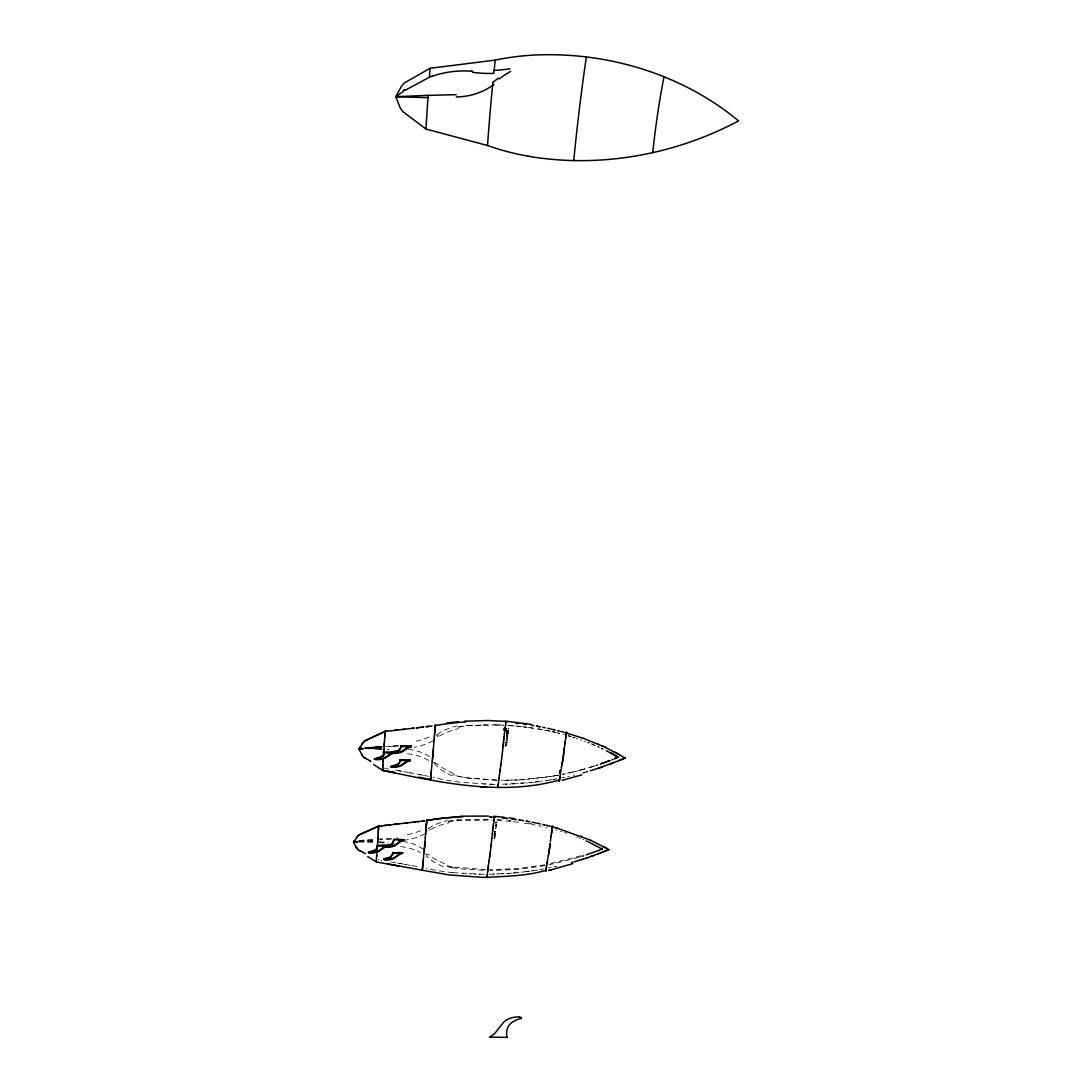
<?xml version="1.0" encoding="UTF-8"?>
<svg xmlns="http://www.w3.org/2000/svg" width="1092" height="1092" viewBox="0 0 1092 1092"><rect width="100%" height="100%" fill="white"/><g stroke="black" fill="none" stroke-linecap="round" stroke-linejoin="round"><path stroke-width="0.75" stroke-dasharray="5 3.75" d="M494.13 838.438L494.731 837.728M505.105 746.259L506.579 745.536M494.826 838.574L494.908 837.864M505.05 743.925L506.715 744.539L506.647 743.775M506.729 744.444L506.811 743.775M494.144 836.922L494.963 836.254M495.031 836.95L495.126 836.254M493.925 835.312L495.304 834.971M594.744 765.806L586.459 768.577M593.365 766.256L583.66 769.382M580.999 855.773L548.785 864.059M579.784 857.029L581.108 856.606M578.46 857.438L548.866 864.891M585.025 768.782L573.846 771.948M582.227 769.56L566.762 773.573M573.396 775.306L574.842 774.938M572.399 772.085L562.476 774.46M567.744 776.603L569.205 776.262M555.268 866.611L556.674 866.284M553.917 866.898L555.309 866.584M565.315 773.668L562.462 774.255M564.96 777.19L562.066 777.804M551.255 867.444L548.484 868.017M558.326 775.061L552.006 776.412M558.353 775.265L555.814 775.743M544.826 864.809L518.004 868.549L489.748 869.71M544.908 865.642L518.072 869.396L489.803 870.542M555.487 779.046L556.674 778.842M552.962 779.483L555.405 779.074M542.178 869.177L543.311 869M554.531 775.77L548.198 777.04M542.096 869.205L539.748 869.601M552.88 779.511L554.149 779.292M550.423 779.92L551.61 779.729M550.354 779.947L546.614 780.521M550.723 776.426L521.375 779.688M545.345 780.712L546.546 780.548M546.901 777.026L526.494 779.333M532.446 870.761L537.319 869.996L531.231 870.925M541.523 781.258L542.724 781.108M526.344 871.593L529.948 871.129M536.363 781.94L535.08 782.09L541.455 781.285M508.367 728.446L508.817 728.596M507.725 728.733L508.804 728.391M527.504 871.457L528.733 871.293M540.185 781.462L537.633 781.79M495.495 822.317L496.942 822.126L495.481 822.631M495.29 822.549L496.956 822.331M358.981 840.594L375.416 839.147M358.968 841.427L375.416 839.98M495.686 822.399L496.928 822.249M525.115 871.744L526.289 871.607M525.061 871.771L521.444 872.18M365.26 748.034L366.612 747.679M365.656 747.788L364.496 748.129L366.557 748.088M365.834 747.965L370.147 747.337M533.811 782.241L500.491 784.37M366.803 747.87L371.73 747.187M529.975 782.664L531.258 782.527M517.772 872.576L518.946 872.467M517.731 872.604L511.629 873.15M526.139 783.032L527.422 782.909M514.045 872.958L515.274 872.836M370.338 747.515L372.713 747.105M371.922 747.378L376.877 746.805M523.573 783.251L521.048 783.442M511.588 873.163L489.448 874.269M372.918 747.297L378.269 746.71M507.794 731.49L508.503 731.804L506.36 731.954L508.381 732.65L506.319 732.336M495.55 825.293L496.669 825.006L495.563 825.429M359.091 840.854L375.375 840.308M359.077 841.686L375.361 841.14M457.821 727.163A51.024 33.156 -3 0 1 466.926 725.62L491.796 725.006M448.28 821.198A48.894 30.003 -2.8 0 1 456.988 819.778L492.014 819.205M448.321 822.03A48.922 30.003 -2.8 0 1 457.029 820.611L492.069 820.024M507.903 873.45L509.131 873.368M506.511 738.834L507.452 738.765L506.715 738.711M506.292 739.052L507.48 738.97L506.333 738.451M525.238 779.647L509.827 780.138M495.713 831.667L494.198 831.312M494.144 831.981L495.727 831.872M481.504 725.088L466.926 725.825A51.037 33.156 -3 0 0 457.835 727.368M364.414 748.429L367.717 748.034M506.306 733.715L508.19 733.592M506.319 733.92L508.203 733.797L506.388 733.169M377.081 746.996L382.255 746.491M517.171 783.728L518.454 783.647M470.57 725.579L466.926 725.62M507.725 730.452L508.681 730.248L507.766 730.111M495.495 824.064L496.833 824.269L495.536 823.955M378.474 746.901L382.255 746.696M504.217 873.696L501.774 873.832M506.511 733.592L507.466 733.742L506.333 733.797M495.44 826.808L496.396 827.163L495.522 826.699M398.375 837.987L396.15 838.11M366.748 748.279L368.7 747.979M514.605 783.879L512.039 784.015M520.106 779.961L500.859 780.166M391.318 838.369L379.497 838.956M391.318 839.202L379.484 839.789M495.277 834.82L494.348 834.738A2.416 1.638 -3.5 0 1 494.976 834.793L494.99 834.807M398.252 745.754L394.144 745.959M398.252 745.959L385.913 746.341M367.922 748.225L369.478 747.952M394.144 746.164L385.913 746.546M494.13 834.534L494.335 834.534A1.379 0.928 -3.5 0 1 495.017 834.602M368.891 748.184L370.256 747.924M509.473 784.124L510.756 784.07M369.669 748.143L371.635 747.87M496.833 874.078L498.075 874.023M370.461 748.116L372.208 747.856M371.826 748.075L375.143 747.788M505.623 784.261L506.906 784.22M493.147 874.187L494.376 874.16M372.413 748.047L375.73 747.774M358.954 841.14L375.457 841.495M358.94 841.973L375.443 842.341M494.13 834.411L494.894 834.465M482.964 724.856L493.256 725.02M375.348 747.993L376.317 747.774M364.469 748.73L366.557 748.511M494.185 834.616L494.908 834.67M375.935 747.979L381.012 747.774M364.851 748.716L367.731 748.511M508.572 780.357L500.873 780.371M376.522 747.979L382.186 747.788M366.748 748.716L368.509 748.525M484.247 874.31L452.893 872.672M495.058 784.397L462.38 782.486A202.662 159.964 -4.7 0 1 433.155 777.354M367.922 748.716L373.409 748.634M381.217 747.979L382.186 747.993M493.243 724.815L497.665 725.102M368.7 748.73L374.979 748.702M492.205 784.37L489.353 784.315M478.774 874.269L480.139 874.283M494.717 724.829L503.521 725.32M485.913 869.642L452.074 866.843L452.102 867.676L462.134 868.945L485.967 870.488M494.13 836.718L495.017 836.745M494.116 838.219L494.812 838.369M496.86 780.084L472.891 778.419M496.874 780.289L470.27 778.105M494.212 832.814L495.372 833.169M494.185 832.937L495.563 833.059M494.048 833.606L495.454 833.769L494.43 833.551M494.089 835.203L495.236 835.148M474.665 874.16L476.03 874.201M495.427 828.814L495.864 828.268M505.077 745.918L506.415 745.536M499.112 724.952L503.508 725.115M506.347 740.048L507.275 740.403L506.36 740.239M507.166 740.84L506.442 740.69L507.207 740.908M506.483 741.031L507.193 740.704L506.333 740.513M505.064 742.601L506.947 742.587M505.105 742.724L506.961 742.792L506.988 742.055M505.023 744.143L506.702 744.334M506.456 735.489L507.889 735.858L506.47 735.694M506.374 736.499L507.766 736.882L506.36 736.827M506.347 736.622L507.78 736.759M507.671 737.509L506.483 736.909M373.6 748.853L375.962 748.743M483.647 784.138L485.08 784.192M375.17 748.921L378.528 748.88M376.167 748.962L379.511 748.935M469.205 873.941L470.57 874.009M378.719 749.098L381.094 749.044M497.174 819.464L500.914 819.696M497.229 820.283L510.906 821.402M507.575 725.347L514.114 726.016M379.716 749.153L382.282 749.33M508.886 725.429L520.584 726.617M379.293 841.768L388.07 842.41M379.293 842.601L388.083 843.242M462.394 873.518L463.745 873.627M387.742 749.562L388.752 749.644M387.742 749.767L388.752 749.849M515.397 725.921L527.027 727.368M508.367 820.338L510.838 820.583M521.867 726.562L533.401 728.268M472.017 778.528L461.561 776.903A51.57 42.929 -6.5 0 1 453.071 774.501M513.377 821.675L519.492 822.453M469.396 778.214L461.575 777.122A51.57 42.957 -6.5 0 1 453.071 774.733M495.481 825.634L496.546 826.125L495.454 825.962M528.282 727.34L534.67 728.46M506.47 732.213L508.394 732.5M506.401 733.51L508.23 733.66M506.306 732.131L508.353 732.445M524.365 823.15L530.384 824.146M537.196 728.869L542.233 729.743M378.242 859.8L379.17 859.923M538.438 728.869L542.205 729.538M381.135 860.291L382.063 860.428M529.115 823.109L531.517 823.532M390.772 861.943L395.55 862.748M397.488 863.103L401.324 863.772M399.385 863.403L403.221 864.072M404.204 864.263L405.132 864.414M405.159 864.441L410.892 865.437L409.923 865.246M495.495 828.296L495.536 828.309A4.013 2.607 -2.9 0 1 495.891 828.446M411.848 865.615L418.523 866.775M384.561 768.154L386.541 768.481M387.578 768.7L388.547 768.85M531.586 824.351L535.176 825.033M395.618 770.174L400.627 771.088M507.234 735.066L507.289 735.08A5.733 3.918 -3.3 0 0 506.47 734.984L506.47 734.984A4.191 2.867 -3.3 0 1 507.671 735.216M398.594 770.693L401.597 771.239M403.63 771.648L408.613 772.549M410.619 772.945L409.623 772.754L420.597 774.801M418.591 774.405L423.573 775.347M424.57 775.552L428.542 776.289M544.731 730.207L547.228 730.698M545.959 730.248L549.713 731.217M494.198 833.169L495.249 833.387M495.263 833.592L494.417 833.346M548.443 730.753L549.685 731.012M538.725 825.743L541.086 826.248M552.156 731.544L555.842 732.391M552.17 731.749L555.855 732.596M545.782 827.299L546.942 827.572M557.084 732.882L559.514 733.483M558.271 732.978L559.5 733.278M563.131 734.22L564.332 734.534M555.473 829.811L556.756 830.179M568.236 735.653L570.939 736.458M568.263 735.858L570.952 736.663M560.592 831.326L561.861 831.722M572.29 737.086L574.952 737.933M573.6 737.305L574.924 737.728M564.387 832.527L566.885 833.36M576.276 738.369L577.586 738.82M580.207 739.721L581.504 740.185M584.083 741.127L585.367 741.604M576.712 836.936L577.914 837.414M587.892 742.383L589.161 742.888M587.919 742.587L589.189 743.092M579.115 837.892L580.302 838.369M591.687 743.911L594.198 744.962M591.714 744.116L595.468 745.699M582.678 839.366L583.851 839.871M597.897 746.573L599.126 747.133M597.925 746.778L599.153 747.337M507.739 735.735L507.643 735.025A4.191 2.867 -3.3 0 0 506.429 734.861M456.988 819.778L457.029 820.611M452.907 872.644A193.707 146.096 -4 0 1 426.167 868.372M429.115 736.977A48.512 30.358 -7.3 0 1 412.626 741.959M407.452 753.726A46.874 35.258 -3.7 0 1 428.651 760.428M408.449 749.303A46.901 39.135 -12.9 0 1 431.163 757.807M433.074 740.813A48.498 35.913 -3.2 0 1 414.045 747.297M438.766 735.694A48.43 31.34 -4.7 0 1 437.401 736.581M437.046 734.52A51.461 36.009 0.1 0 1 457.166 725.934M452.457 775.77A52.034 43.503 -6.9 0 1 434.93 764.373M434.193 762.202A46.847 39.162 -11.5 0 1 435.817 763.758M433.756 762.339A46.833 38.657 -8.6 0 1 435.408 763.84M453.671 773.491A52.02 41.564 -1.1 0 1 436.431 763.131M439.462 736.049A51.461 33.074 -3.1 0 1 458.544 728.692M437.715 734.848A48.43 30.33 -6.2 0 1 436.363 735.68M420.625 830.643A46.465 27.204 -7.1 0 1 404.395 835.312M400.723 846.573A44.949 32.473 -3.7 0 1 420.352 852.497M402.552 841.468A44.99 36.459 -12.5 0 1 423.041 849.112M424.815 833.81A46.41 32.801 -3.2 0 1 398.443 840.758M430.139 829.661A46.383 28.187 -4.6 0 1 429.101 830.316M428.323 828.5A49.317 32.828 0.2 0 1 447.597 820.597M452.102 867.69A49.427 39.858 -5.9 0 1 443.939 865.506M443.284 866.584A49.863 40.39 -6.3 0 1 426.44 856.032M426.071 854.135A44.949 36.486 -11.2 0 1 427.395 855.377M425.58 853.671A44.895 35.94 -8.4 0 1 426.931 854.859M444.553 863.595A49.822 38.37 -0.8 0 1 428.037 854.108M452.074 866.843A49.399 39.831 -5.9 0 1 443.925 864.646M430.876 829.388A49.304 29.893 -2.9 0 1 449.058 822.74M429.006 828.2A46.369 27.191 -6.1 0 1 427.982 828.814M506.401 742.137A1.433 1.024 -3.9 0 1 506.797 742.205M508.531 731.64L506.388 731.804L508.49 731.599M508.681 730.603L507.725 730.343L508.681 730.603M496.573 825.989L495.495 825.839L496.532 825.907"/><path stroke-width="1.5" d="M487.223 875.675L486.895 877.367L481.435 877.272L448.785 874.91L376.249 861.97L376.221 860.987M385.012 733.101C385.258 727.6 384.766 738.615 385.012 733.264M387.114 731.231L385.039 731.244M376.303 861.11L376.235 861.97L376.344 860.551M377.163 849.562L377.286 845.331L389.68 844.949L393.106 842.751L393.693 839.448L403.726 839.734L393.693 839.448M426.631 822.74L426.699 819.928L426.167 827.545M494.226 817.307L494.157 816.338L504.163 817.266M559.077 780.248L559.268 781.108L559.595 779.497A10.92 1.433 -88.3 0 1 559.746 778.296L559.909 776.917M435.012 729.661L435.326 724.829L435.312 726.125M422.235 869.532L422.263 870.228L422.536 867.758A18.346 1.051 -88.1 0 1 422.577 867.253L422.768 865.096M497.775 786.841L497.802 787.578L498.143 785.994M566.352 733.155L566.12 735.831A7.289 0.983 -88.1 0 0 566.038 736.254L565.206 741.673M551.05 836.431L551.965 830.138A8.231 1.051 -88.5 0 1 552.102 829.456L552.047 826.467A9.35 1.188 -88.5 0 0 551.965 826.74A122.495 15.506 -88.7 0 0 551.87 827.408M382.596 768.741L382.473 770.31C439.926 782.609 502.416 796.273 559.514 779.934M382.459 769.369L382.459 770.324L394.567 772.576L382.487 770.31L382.582 769.287M545.659 869.71L545.782 871.239L546.027 870.065A9.378 1.174 -88.6 0 1 546.123 869.218L546.15 868.986M486.855 876.412L486.882 877.367M505.801 721.908L505.637 724.283M545.631 869.86L545.7 871.157M566.366 733.947L566.257 732.172L566.393 733.292M435.285 726.549L435.23 727.559M494.212 817.307L494.034 819.642M383.702 752.156L383.838 753.48L383.633 752.06L395.959 752.006L399.808 750.04L400.996 747.187L398.321 750.381L391.605 752.047L392.438 753.316A14.51 9.569 3.7 0 0 402.334 751.801L406.128 749.235A14.401 9.569 4.4 0 1 411.22 746.832L411.247 746.054L400.778 745.713L400.996 747.187L400.778 745.713M378.555 828.159L378.596 825.825L378.378 830.439M383.838 751.978L383.961 749.399M377.491 844.771L377.409 846.136M377.559 844.02L377.614 842.737M377.627 842.901L377.682 841.577M377.682 841.796L377.764 840.144M383.975 749.726L384.207 745.372M376.358 860.278L376.317 861.411M377.777 840.294L377.832 838.861M377.859 838.943L377.982 836.622M382.596 769.15L382.65 768.154M384.207 745.74L384.275 744.321M376.412 859.745L376.453 858.831M377.996 836.8L378.173 833.496M384.288 744.444L384.316 743.556M384.329 743.857L384.411 742.055M384.439 742.151L384.507 740.581M382.623 768.167L382.705 766.884M384.52 740.881L384.575 739.898M378.201 833.565L378.282 831.94M382.569 769.546L382.5 770.283M383.415 753.084L383.579 750.723M382.719 767.212L382.773 765.915M384.589 739.625L384.739 737.018M376.481 858.312L376.644 856.005M378.542 828.418L378.46 829.388M378.296 832.077L378.337 831.176M383.647 752.879L383.633 752.06M456.251 94.676L428.119 95.345L427.272 107.985A161.657 5.214 -86.8 0 0 425.935 129.033L487.51 145.509A279.839 263.609 -68.9 0 0 528.241 156.183M382.787 765.656L382.855 764.714M384.753 737.196L384.78 736.472M382.869 764.864L383.06 761.902M384.807 736.54L384.862 735.653M378.378 830.985L378.419 830.289M376.672 856.06L376.713 855.077M566.311 734.356L566.134 735.571A8.545 1.147 -88.1 0 0 566.025 736.213L565.793 737.578M384.821 735.803L384.875 735.025M376.726 855.173L376.836 853.753M424.501 847.993L424.433 848.484A15.384 0.887 -88.1 0 0 424.378 849.016L424.338 849.439A19.451 1.119 -88.1 0 1 424.406 848.743L424.611 846.464A20.925 1.215 -88.1 0 1 424.692 845.344L424.884 842.956M430.93 774.801L430.808 776.248A19.042 1.147 -88 0 0 430.753 776.794L430.535 779.306L430.739 776.972M432.487 758.899L432.773 756.251A15.984 0.969 -87.9 0 1 432.842 755.678L432.992 753.958A16.134 0.983 -87.9 0 1 433.06 753.043L433.251 750.463M405.036 90.349L429.402 77.245L430.071 68.291L495.222 60.101A233.688 211.903 -11.3 0 1 538.902 54.859C608.517 52.593 679.674 73.942 734.425 117.499A253.208 226.945 -12.5 0 1 738.492 120.871A313.035 290.349 -68.7 0 1 733.346 123.601C670.734 155.583 597.72 168.1 528.228 156.238M383.074 762.052L383.128 760.919M424.556 847.365L424.57 847.037A15.534 0.901 -88.1 0 1 424.652 846.082L424.692 845.522M432.978 754.081L433.019 753.453A21.744 1.338 -87.9 0 1 433.115 752.252L433.401 748.743M383.155 760.987L383.183 760.305M383.196 760.414L383.306 758.64M392.67 852.934L402.634 853.207C397.952 850.6 392.151 855.609 392.765 852.32M399.727 759.691L399.931 761.22L399.727 759.691L410.128 760.018L410.06 760.755A14.305 9.596 4.4 0 0 404.995 763.185L401.324 765.697A14.414 9.596 3.7 0 1 391.455 767.226C389.667 764.932 398.539 766.12 399.672 762.039C400.941 762.039 395.741 767.662 390.54 766.789M376.958 852.183L376.999 851.31M424.706 845.249L424.788 844.28M424.87 843.174L424.952 842.082M377.095 850.04L377.149 849.426M424.938 842.219L425.307 837.591M433.36 749.085L434.07 740.335M383.497 756.196L383.824 753.917M374.351 759.145L380.931 757.548L383.62 754.627M377.3 847.597L377.313 847.392M425.293 837.687L425.662 833.332M388.684 755.814L385.094 758.107A14.483 9.596 3.2 0 1 375.252 759.595C373.737 757.357 384.807 757.793 383.879 753.139M383.579 754.367L383.538 754.463M422.563 867.471L422.727 865.587M422.563 867.594L422.235 869.71M425.648 833.428L425.771 832.022M430.794 776.48L430.903 775.252M434.07 740.431L434.261 738.137M435.217 727.709L435.135 728.569M425.757 832.2L425.866 830.862M425.853 830.985L426.044 828.937M434.247 738.233L434.411 736.308M422.727 865.587L422.809 864.727M430.917 774.979L431.026 773.778M434.411 736.349L434.548 734.779M426.017 829.101L426.167 827.422M434.534 734.861L434.739 732.664M422.781 864.932L422.945 863.171M431.053 773.368L431.122 772.672M431.122 772.713L431.272 770.952M434.725 732.855L435.121 728.678M422.932 863.281L423.068 861.875M434.821 731.763L435.012 729.797M426.249 826.589L426.371 825.306M431.313 770.652L432.268 761.069M426.617 822.986L426.467 824.214M423.054 861.916L423.273 859.8M426.385 825.224L426.494 824.051M423.246 859.909L424.092 851.664M492.833 82.965L492.396 87.333A220.447 17.881 -86.5 0 0 487.51 145.509M487.209 875.675L487.25 875.183A17.24 1.597 -88.4 0 1 487.36 874.242L487.728 871.116M498.225 785.134L498.129 785.994M490.922 846.669L491.141 844.717M493.925 72.222L495.222 60.101M432.255 761.097L432.377 759.841M490.909 846.996L490.827 847.651A20.966 1.979 -88.4 0 0 490.758 848.484L490.499 850.545A23.246 2.184 -88.4 0 0 490.39 851.2L490.322 851.733M491.127 844.717L491.564 840.663M502.211 754.163L502.552 750.805M502.197 754.34L502.115 755.036A21.785 2.17 -88.1 0 0 502.033 755.937L501.747 758.176A24.133 2.402 -88.1 0 0 501.637 758.899L501.556 759.486M505.664 724.283L505.459 725.675A17.254 1.734 -88 0 0 505.337 726.589L505.132 728.159M549.249 850.559L549.262 850.422A13.063 1.652 -88.6 0 1 549.358 849.658L549.413 849.153M548.334 855.773L548.935 852.497A14.251 1.802 -88.6 0 1 549.044 851.951L549.317 850.299M432.405 759.65L432.514 758.708M424.256 850.136L424.365 849.126M424.092 851.692L424.31 849.658M491.55 840.826L491.823 838.246M502.552 750.982L502.989 746.792M562.83 760.073L562.858 759.936A14.81 1.966 -88.3 0 0 562.694 760.564L562.639 761.001A18.864 2.512 -88.3 0 1 562.803 760.196L563.062 758.285A13.568 1.815 -88.2 0 1 563.158 757.466L563.185 757.193M385.026 731.463L370.243 738.301L371.457 737.728M432.528 758.421L432.691 756.947M491.81 838.41L492.342 833.619M502.975 746.955L503.194 744.867M432.882 755.227L432.814 755.801A20.202 1.228 -87.9 0 0 432.719 756.715M503.194 745.044L503.385 743.147M503.371 743.311L503.576 741.413M546 870.201C528.542 875.907 506.224 876.166 486.895 877.354M503.562 741.591L503.74 739.871M378.624 826.071L364.673 832.363L365.602 831.94M492.328 833.619L492.642 830.794M503.74 740.035L503.903 738.492M492.642 830.944L492.806 829.388M498.225 785.134A17.881 1.747 -88.2 0 1 498.334 784.124L498.935 778.992M503.931 738.151L504.054 737.127M504.054 737.305L504.449 733.756M492.806 829.551L492.956 828.146M549.331 850.122A16.926 2.143 -88.6 0 1 549.44 849.112L549.685 847.105M493.011 827.695L493.202 826.166M504.436 733.92L504.927 729.784M549.549 848.279L549.44 849.112M549.576 847.774L549.781 846.027M563.131 757.971A17.581 2.348 -88.2 0 1 563.254 756.879L563.581 753.958M487.714 871.116L487.892 869.655M563.39 755.801L563.513 754.722M493.188 826.166L493.352 824.801M549.781 846.273L549.863 845.399M549.863 845.617L549.999 844.293M563.581 754.19L563.677 753.152M563.663 753.466L563.786 752.224M487.892 869.805L488.042 868.522M493.529 823.464L493.802 821.43A16.585 1.583 -88.3 0 1 493.898 820.611L494.048 819.642M493.352 824.951L493.543 823.464M498.989 778.514L499.085 777.75M549.999 844.457L550.122 843.311M504.927 729.947L505.146 728.159M499.085 777.9L499.44 774.979M488.069 868.236L488.247 866.816M563.854 751.869L564.1 749.699M564.1 749.931L564.195 748.921M499.44 775.129L499.877 771.648M488.247 866.966L488.424 865.424M550.368 841.523L550.477 840.717M564.209 749.057L564.291 748.266M488.424 865.56L488.861 862.257M550.532 840.239L550.627 839.311M564.305 748.348L564.387 747.474M564.482 746.955L564.714 745.017M499.863 771.798L500.136 769.71M546.123 869.218L546.423 867.062M550.682 838.956L551.023 836.349M500.122 769.86L500.696 765.574M488.916 861.711L489.093 860.482M564.741 745.058L564.946 743.352M435.176 725.334L435.148 725.607A183.006 130.303 -3.5 0 1 465.861 721.962M489.175 859.95L489.53 857.261M500.696 765.724L500.846 764.55M559.882 777.313L559.636 778.883A9.732 1.283 -88.3 0 0 559.527 779.797M564.946 743.529L565.192 741.591M500.832 764.7L501.269 761.506M489.53 857.397L489.625 856.606M489.612 856.729L489.721 855.937M546.409 867.307L546.218 868.672A10.524 1.31 -88.6 0 0 546.082 869.764M559.855 777.272L561.083 769.628M489.707 856.073L490.021 853.821M501.324 761.22L501.515 759.923M490.008 853.958L490.281 852.129M546.478 866.611L547.01 863.199M546.505 866.502L546.628 865.628M504.245 729.92L504.531 728.009M504.258 730.125L504.545 728.214M493.953 820.338L493.939 820.474A16.585 1.583 -88.3 0 0 493.802 821.43M505.268 728.391L505.159 729.047M551.487 833.373L551.569 832.595M551.624 832.254L551.733 831.749M546.996 863.444L547.092 862.68M551.815 831.067L552.006 830.07A7.016 0.887 -88.5 0 1 552.088 829.702L552.102 829.579M547.106 862.584L547.297 861.656M547.31 861.52L547.638 859.65M430.535 779.36L430.453 778.036L430.439 779.524L418.536 777.176M505.487 722.14L505.746 721.157L531.586 724.419M561.261 768.345L561.438 767.376M549.167 851.446L549.044 852.06A18.168 2.293 -88.6 0 0 548.88 852.907L548.621 854.081M561.452 767.444L561.902 764.823M493.939 817.157L494.185 816.352M547.788 858.735L547.952 857.698M561.916 764.891L562.243 763.076M548.184 856.538L548.32 855.678M552.156 829.333L552.252 826.234M562.203 763.144L562.585 761.288M562.325 762.653L562.503 761.697M553.316 827.108L552.156 826.221M377.218 848.252L374.406 850.996L368.373 852.538M377.177 847.774C377.313 850.927 367.908 850.886 369.219 853.07M425.935 129.033L403.699 112.217A45.495 43.161 12.7 0 0 402.825 111.575L400.068 107.644A24.898 23.847 16.5 0 0 399.331 105.637L395.782 96.71L400.341 88.302A25.28 24.447 23.4 0 0 401.324 86.404L404.531 82.815A47.42 46.178 32.9 0 0 405.501 82.282L430.071 68.291M360.319 746.669L362.626 743.283A13.841 10.388 0.6 0 0 362.981 742.697L365.424 740.513A36.309 27.518 0.9 0 0 366.161 740.185L369.519 738.642M357.807 835.967L357.48 836.527A13.254 9.528 0.2 0 1 357.152 837.059L354.968 840.171M357.603 836.336L357.493 836.527A18.591 13.363 0.4 0 1 356.784 837.591M360.196 746.86L358.804 748.935L361.643 754.203A19.274 14.319 0.7 0 1 362.244 755.377L362.407 755.787M354.723 840.526L353.508 842.26L356.128 846.901M358.053 835.626L359.841 834.506A34.753 25.212 0.4 0 0 360.537 834.206L363.063 833.073M397.679 855.855L397.816 855.746A13.705 9.76 4.1 0 1 402.661 853.248M397.474 856.046L394.144 858.339A13.814 9.76 3.3 0 1 384.766 859.923L383.947 858.803L390.417 857.015L392.929 853.644L390.69 857.493L383.906 859.472M382.241 848.921L382.377 848.812A13.759 9.76 3.5 0 1 387.169 846.355L392.574 843.966L393.707 840.226M382.036 849.112L378.665 851.405M398.867 842.246L395.181 844.839M404.886 762.653L401.283 765.014A14.428 9.596 3.7 0 1 391.496 766.502M404.955 762.598L405.091 762.475A14.305 9.596 4.4 0 1 410.155 760.059M388.793 755.022L389.011 754.845A14.373 9.596 3.9 0 1 393.748 752.538M406.183 748.498L402.347 751.023A14.51 9.569 3.7 0 1 392.506 752.497M388.725 755.091L385.148 757.384M363.868 741.386L365.424 740.526M358.353 835.325L359.828 834.52M427.955 97.693L395.782 96.71L403.617 91.264M395.222 845.467L398.812 842.928A13.787 9.732 4.1 0 1 403.699 840.444M394.198 857.67L397.87 855.077A13.705 9.746 4.1 0 1 402.716 852.593M367.13 739.734L369.997 738.41M367.117 739.748L366.161 740.199M371.922 737.523L384.971 731.503L404.859 729.197M361.466 833.797L364.455 832.459M361.22 833.906L360.537 834.22M365.82 831.858L378.528 826.18L382.582 825.702M364.209 832.568L363.063 833.087M429.402 77.245L432.664 75.839M618.604 760.769L621.225 759.663A223.109 177.368 -5.8 0 0 625.143 757.944L604.558 746.969L583.278 738.315M619.915 760.209L621.239 759.663A223.314 177.546 -5.8 0 0 625.143 757.944M618.604 760.769L598.416 768.236M587.196 857.834L605.105 851.146A213.145 161.916 -4.9 0 0 608.845 849.562L590.185 840.076M603.849 851.664L605.105 851.146A213.35 162.066 -4.9 0 0 608.845 849.562M602.593 852.169L600.068 853.18M614.673 758.585L617.976 757.288L616.625 756.224M614.7 758.79L618.017 757.084M613.199 759.172L611.97 759.855M613.294 762.899L610.619 763.922M610.073 760.592L600.272 764.168M609.404 760.633L607.493 761.356M598.853 850.34L602.224 849.057L602.115 848.238M597.515 854.149L598.785 853.671M598.621 850.422L586.349 854.872M606.865 761.588L605.596 762.052M604.326 762.516L601.61 763.485M593.679 855.568L591.1 856.483M602.525 766.857L599.795 767.772M596.15 765.56L597.529 765.11M587.209 857.821L583.278 859.117M582.418 856.183L583.729 855.746M598.43 768.222L590.158 770.829M572.768 863.663L548.566 870.542L551.214 869.874M581.968 859.527L583.305 859.09M581.995 859.513L579.333 860.332M581.859 774.856L562.093 780.398M579.361 860.319L574.051 861.888M585.995 772.03L587.414 771.607M571.389 862.639L572.754 862.243M583.21 772.795L584.602 772.413M384.821 846.641L387.155 846.286M386.964 846.327L377.245 846M393.584 752.524L391.646 752.784M359.186 748.662L362.462 748.58L358.995 748.921L360.729 748.525M361.452 748.32L359.186 748.866L362.025 748.443M355.514 841.086C351.842 841.523 354.845 842.696 357.125 842.041M357.698 841.604L353.508 842.26L357.575 841.809M369.164 852.442L368.413 852.279M506.21 728.61L505.337 729.06L506.21 728.937M391.373 766.693L390.608 766.475M392.369 752.702L391.605 752.47M446.915 722.972L458.654 721.662M426.781 726.63L432.009 725.989M421.553 727.245L423.641 726.999L416.325 727.873L418.441 727.6M425.73 726.753L428.883 726.357M422.563 821.088L424.57 820.843L417.553 821.675M412.148 728.364L414.237 728.118L406.947 728.951M413.554 822.153L415.561 821.921L404.545 823.204M416.571 821.785L418.577 821.539M402.743 729.47L405.91 729.074M397.515 730.07L394.376 730.425M407.575 822.836L394.54 824.364M398.58 823.873L388.534 825.047M384.534 825.511L390.581 824.788M381.531 825.839L386.582 825.252M359.377 748.866L361.111 748.484M355.378 841.195L353.521 841.413L355.514 841.29M361.302 748.675L362.271 748.593M395.782 96.71L428.119 95.345M464.537 721.198L488.138 720.515L505.828 721.389M458.763 816.993A175.703 120.024 -3.3 0 0 426.562 820.57L426.59 820.474A175.675 120.011 -3.3 0 1 458.763 816.993L462.994 816.775M460.346 816.188L488.561 816.065M362.38 748.771L363.145 748.757M507.234 1037.4L489.585 1037.113A27.587 21.499 7.2 0 0 497.706 1029.66L503.685 1022.167A20.12 15.725 9.7 0 1 519.423 1016.98M399.672 760.414L410.06 760.755M400.764 746.491L411.193 746.792M383.62 752.838L394.035 753.125M480.726 786.95L486.431 787.236M491.127 817.103L489.735 817.021L495.181 817.362L493.925 817.28M505.487 722.262L506.784 722.372M375.129 758.926L374.406 758.831M519.423 1017.089L521.416 1017.526L521.266 1018.549A24.038 18.81 10.2 0 0 518.441 1019.273L516.844 1019.819A19.233 15.015 10 0 0 507.398 1028.336L506.825 1030.985A24.597 19.219 10.3 0 0 506.633 1032.691L506.633 1034.984A10.197 7.985 9.6 0 0 507.152 1037.414M503.903 818.099L502.661 817.99L505.159 818.236M505.146 818.236L507.63 818.495L506.388 818.358M515.888 723.218L518.482 723.505M511.329 818.932L512.571 819.096M512.558 819.082L515.028 819.409M509.104 817.853L514.032 818.495M472.631 71.185L471.676 71.048M523.628 724.146L524.938 724.324M515.014 819.409L516.257 819.587M524.911 724.324L526.221 724.501M506.033 730.002L505.023 729.702L506.169 729.866M518.686 819.928L519.928 820.119M505.719 730.002L505.009 730.057M519.915 820.106L523.587 820.693M531.313 725.265L533.879 725.689M527.218 821.307L526.003 821.102L529.62 821.744M537.646 726.33L536.39 726.112L540.199 726.808L538.902 726.562M387.81 863.99L399.344 866.065M531.995 822.18L535.612 822.904M542.683 727.272L545.208 727.791M384.875 846.382L385.817 846.518A13.896 9.746 3.4 0 0 395.222 844.894M383.961 859.227L384.807 859.336A13.814 9.76 3.3 0 0 394.239 857.711M536.759 823.136L540.349 823.928M547.665 728.309L550.191 728.855M551.419 729.142L555.118 730.002L553.849 729.688M542.669 824.433L545.058 825.006L543.843 824.706M546.177 825.265L547.379 825.566M547.338 825.552L549.713 826.153M557.521 730.589L560.005 731.217M550.818 826.439L552.02 826.753M561.179 731.517L563.636 732.186M553.303 827.094L557.193 828.186M564.796 732.5L583.292 738.328M567.376 733.223L566.025 732.841A9.719 1.297 -88.1 0 1 566.079 732.514L566.025 732.841A127.245 17.103 -88.4 0 0 565.874 733.565M557.179 828.173L590.185 840.076M580.794 836.144L581.995 836.622M597.242 743.734L598.471 744.253M586.199 840.895L587.346 841.413M602.142 745.863L603.357 746.423M604.558 746.969L605.76 747.529M588.506 841.946L602.224 849.057M601.583 748.457L602.784 749.03M356.128 846.901L356.238 847.078A18.455 13.145 0.3 0 1 356.825 848.156L358.899 850.258A33.77 23.833 0.2 0 1 359.568 850.613L361.056 851.419L360.196 850.941M606.36 750.791L610.756 753.084M361.916 851.856L362.994 852.415M613.991 751.624L615.137 752.224M362.79 852.32L365.37 853.685M366.653 758.926L365.083 758.053A35.299 26.017 0.6 0 0 364.414 757.698L363.732 757.302M603.562 846.614L606.756 848.375M610.728 752.879L611.848 753.671M616.284 752.838L617.417 753.466M611.261 753.166L615.642 755.828M612.353 753.767L616.448 756.306M367.322 759.309L368.673 760.046M369.56 760.551L370.693 761.192M369.574 760.564L370.475 761.069M618.536 754.081L619.655 754.708M615.82 755.746L617.854 757.166M358.258 849.931L357.521 849.385M363.732 757.316L362.489 755.978M367.69 856.565L374.529 860.906M373.56 764.455L380.698 769.164M559.213 781.067L559.118 780.179M493.925 73.369A119.629 113.554 -18.2 0 1 472.495 72.29M509.923 68.741A118.619 107.903 -11.1 0 1 493.912 70.352M652.743 152.593A171.621 28.72 -85 0 1 664.032 76.822M573.75 160.579A347.652 49.099 -85.8 0 1 586.377 56.907M403.303 90.431A32.446 15.343 -36.9 0 1 404.804 89.476M493.966 84.466A63.049 61.794 -17.9 0 1 456.238 96.929M498.375 78.064A62.995 57.016 -14.2 0 1 492.506 82.542M432.76 76.071A84.07 73.246 -6 0 1 471.58 71.267M499.317 79.02A66.762 60.783 -10.8 0 1 510.701 71.389M378.706 851.446A13.882 9.76 2.8 0 1 369.233 852.975M369.273 852.306A13.882 9.76 2.8 0 0 378.76 850.777L382.432 848.129A13.759 9.76 3.5 0 1 387.332 845.645L384.971 845.959L385.681 847.174A13.896 9.746 3.4 0 0 395.168 845.563M388.916 755.555A14.373 9.596 3.9 0 1 394.062 753.166M385.189 757.425A14.496 9.596 3.2 0 1 375.293 758.858M398.826 842.219A13.787 9.732 4.1 0 1 403.753 839.775M406.142 748.47A14.401 9.569 4.4 0 1 411.274 746.095M487.25 875.334A18.114 1.679 -88.4 0 1 487.373 874.242M356.238 847.064A18.414 13.104 0.3 0 1 356.811 848.156M378.446 827.286A114.947 2.812 -87.5 0 1 378.528 826.18M559.855 772.781A127.245 17.103 -88.4 0 1 560.1 770.556M559.787 773.013A127.204 17.09 -88.4 0 1 560.073 770.351M361.629 754.19A19.219 14.278 0.7 0 1 362.244 755.377M364.4 757.684A35.231 25.962 0.6 0 1 365.083 758.053M362.981 742.71A19.41 14.578 0.8 0 1 362.23 743.857M384.916 732.118A119.451 3.099 -87.4 0 1 384.971 731.503M504.258 730.22A262.981 28.447 -88.7 0 1 504.6 727.9M498.211 785.312A18.796 1.843 -88.2 0 1 498.348 784.124M506.224 728.814L505.35 728.937L506.197 728.733"/></g></svg>
